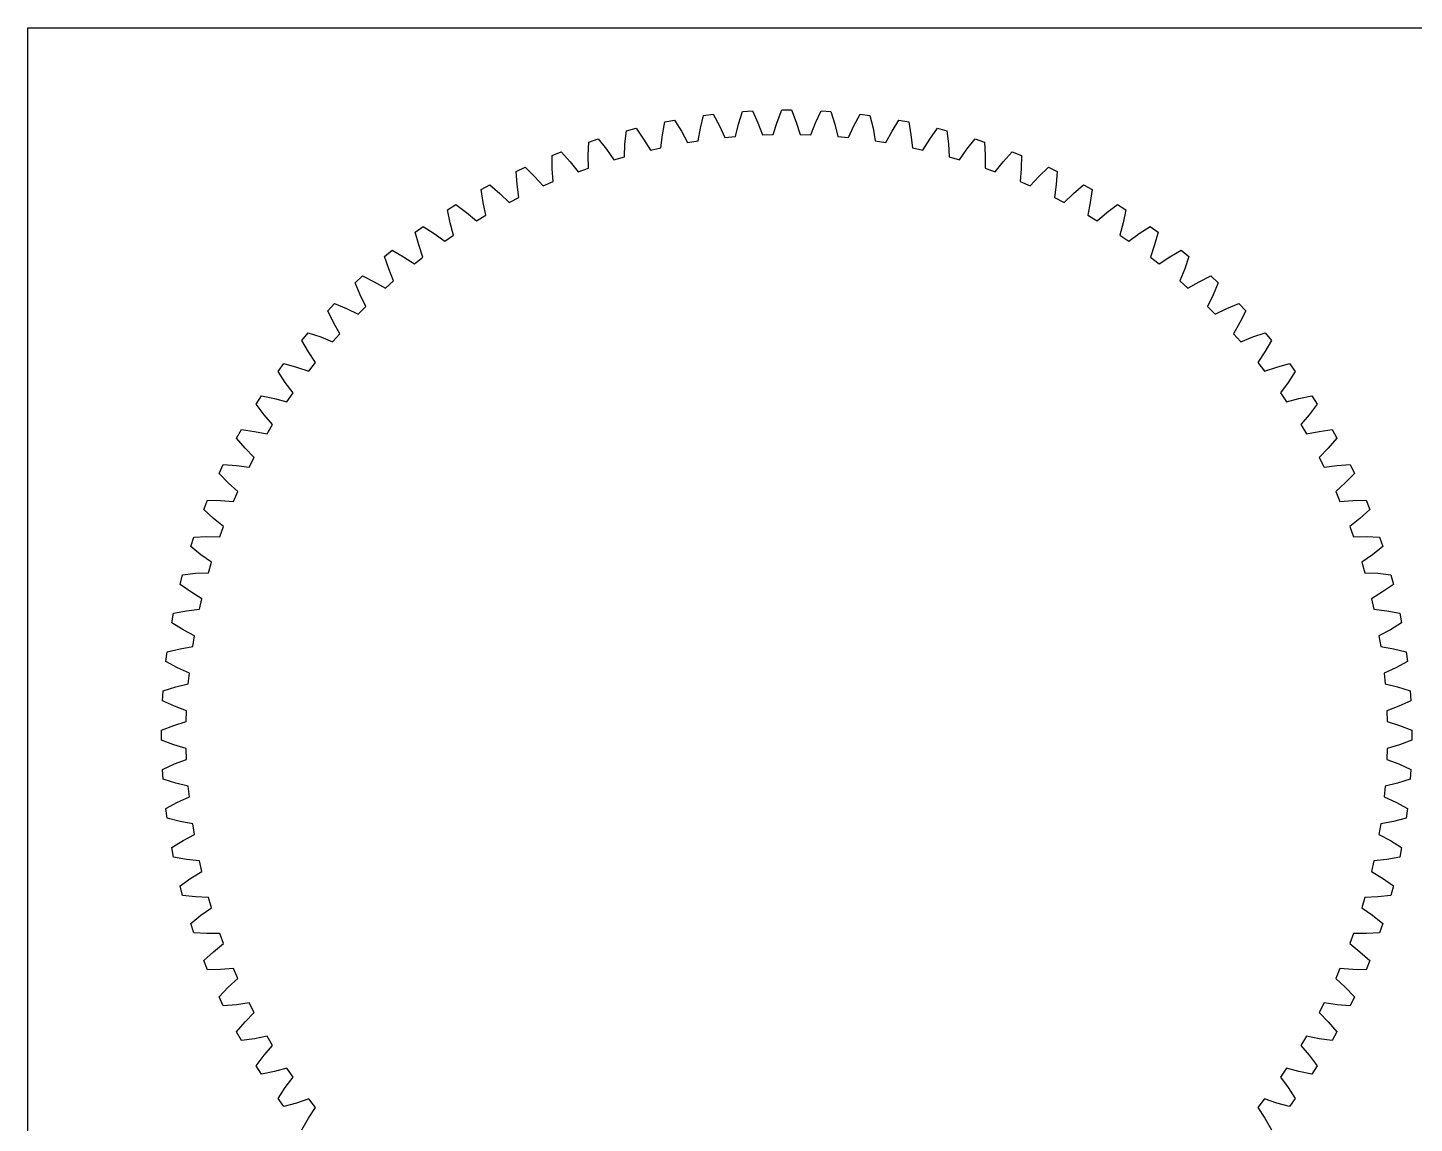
# Model space of a CAD drawing. Extents: x 1 to 200, y 2 to 291.
# Drawn here: x 1.1 to 109.2, y 206 to 291.4 of the extents above; entities that cross this region are included whole.
import ezdxf

# ---------------------------------------------------------------- set-up
doc = ezdxf.new("R2010")
doc.units = 0
doc.layers.add('Calque_1', color=7, linetype='CONTINUOUS')

msp = doc.modelspace()

# ---------------------------------------------------------------- linework, layer by layer
at = {"layer": 'Calque_1', "color": 7}
for p, q in [((1.14035, 291.359427), (200.131426, 291.359427)), ((1.14035, 1.710555), (1.14035, 291.359427)), ((50.770567, 284.025378), (51.527727, 284.169814)), ((51.527727, 284.169814), (52.065586, 283.295822)), ((53.547058, 283.530465), (53.788513, 284.527886)), ((53.788513, 284.527886), (54.553248, 284.624496)), ((54.553248, 284.624496), (55.035168, 283.718456)), ((56.528448, 283.859612), (56.832057, 284.839905)), ((56.832057, 284.839905), (57.60135, 284.888306)), ((57.60135, 284.888306), (58.025428, 283.953795)), ((59.524626, 284.000918), (59.88919, 284.960214)), ((59.88919, 284.960214), (60.660001, 284.960214)), ((60.660001, 284.960214), (61.024564, 284.000918)), ((62.523762, 283.953795), (62.947841, 284.888306)), ((62.947841, 284.888306), (63.717133, 284.839905)), ((63.717133, 284.839905), (64.020742, 283.859612)), ((65.514022, 283.718456), (65.995942, 284.624496)), ((65.995942, 284.624496), (66.760677, 284.527886)), ((66.760677, 284.527886), (67.002132, 283.530465)), ((68.483604, 283.295822), (69.021463, 284.169814)), ((69.021463, 284.169814), (69.778623, 284.025378)), ((47.675586, 282.314541), (47.790128, 283.334363)), ((47.790128, 283.334363), (48.536725, 283.526054)), ((48.536725, 283.526054), (49.128401, 282.68756)), ((50.592214, 283.014763), (50.770567, 284.025378)), ((52.065586, 283.295822), (52.538122, 282.407867)), ((53.372041, 282.539947), (53.547058, 283.530465)), ((55.035168, 283.718456), (55.451017, 282.802583)), ((56.291584, 282.882039), (56.528448, 283.859612)), ((58.025428, 283.953795), (58.382947, 283.013617)), ((58.382947, 283.013617), (59.226845, 283.040146)), ((59.226845, 283.040146), (59.524626, 284.000918)), ((61.024564, 284.000918), (61.322345, 283.040146)), ((61.322345, 283.040146), (62.166243, 283.013617)), ((62.166243, 283.013617), (62.523762, 283.953795)), ((64.020742, 283.859612), (64.257606, 282.882039)), ((65.098174, 282.802583), (65.514022, 283.718456)), ((67.002132, 283.530465), (67.17715, 282.539947)), ((68.011068, 282.407867), (68.483604, 283.295822)), ((69.778623, 284.025378), (69.956976, 283.014763)), ((71.42079, 282.68756), (72.012466, 283.526054)), ((72.012466, 283.526054), (72.759062, 283.334363)), ((72.759062, 283.334363), (72.873605, 282.314541)), ((44.808676, 281.432566), (44.85896, 282.457566)), ((44.85896, 282.457566), (45.592046, 282.695759)), ((45.592046, 282.695759), (46.235205, 281.896071)), ((47.626095, 281.309901), (47.675586, 282.314541)), ((49.128401, 282.68756), (49.655758, 281.83103)), ((49.655758, 281.83103), (50.47974, 282.015211)), ((50.47974, 282.015211), (50.592214, 283.014763)), ((52.538122, 282.407867), (53.372041, 282.539947)), ((55.451017, 282.802583), (56.291584, 282.882039)), ((64.257606, 282.882039), (65.098174, 282.802583)), ((67.17715, 282.539947), (68.011068, 282.407867)), ((69.956976, 283.014763), (70.06945, 282.015211)), ((70.06945, 282.015211), (70.893432, 281.83103)), ((70.893432, 281.83103), (71.42079, 282.68756)), ((72.873605, 282.314541), (72.923095, 281.309901)), ((74.313985, 281.896071), (74.957144, 282.695759)), ((74.957144, 282.695759), (75.69023, 282.457566)), ((75.69023, 282.457566), (75.740514, 281.432566)), ((41.98863, 281.398451), (42.705314, 281.682205)), ((42.002806, 280.372316), (41.98863, 281.398451)), ((42.705314, 281.682205), (43.397416, 280.924478)), ((43.397416, 280.924478), (44.027968, 280.140798)), ((44.822367, 280.426799), (44.808676, 281.432566)), ((46.235205, 281.896071), (46.815304, 281.074344)), ((46.815304, 281.074344), (47.626095, 281.309901)), ((72.923095, 281.309901), (73.733886, 281.074344)), ((73.733886, 281.074344), (74.313985, 281.896071)), ((75.740514, 281.432566), (75.726823, 280.426799)), ((76.521223, 280.140798), (77.151775, 280.924478)), ((77.151775, 280.924478), (77.843877, 281.682205)), ((77.843877, 281.682205), (78.56056, 281.398451)), ((78.56056, 281.398451), (78.546384, 280.372316)), ((39.190464, 280.161194), (39.887917, 280.48939)), ((39.269046, 279.137975), (39.190464, 280.161194)), ((39.887917, 280.48939), (40.626233, 279.776618)), ((42.079621, 279.369392), (42.002806, 280.372316)), ((44.027968, 280.140798), (44.822367, 280.426799)), ((75.726823, 280.426799), (76.521223, 280.140798)), ((78.546384, 280.372316), (78.469569, 279.369392)), ((79.922957, 279.776618), (80.661273, 280.48939)), ((80.661273, 280.48939), (81.358726, 280.161194)), ((81.358726, 280.161194), (81.280144, 279.137975)), ((36.475512, 278.750681), (37.15098, 279.122024)), ((36.618187, 277.734416), (36.475512, 278.750681)), ((37.15098, 279.122024), (37.932591, 278.457018)), ((39.408684, 278.141855), (39.269046, 279.137975)), ((40.626233, 279.776618), (41.304746, 279.034075)), ((41.304746, 279.034075), (42.079621, 279.369392)), ((78.469569, 279.369392), (79.244444, 279.034075)), ((79.244444, 279.034075), (79.922957, 279.776618)), ((81.280144, 279.137975), (81.140506, 278.141855)), ((82.616599, 278.457018), (83.39821, 279.122024)), ((83.39821, 279.122024), (84.073678, 278.750681)), ((84.073678, 278.750681), (83.931004, 277.734416)), ((36.820094, 276.749029), (36.618187, 277.734416)), ((37.932591, 278.457018), (38.656393, 277.758543)), ((38.656393, 277.758543), (39.408684, 278.141855)), ((81.140506, 278.141855), (81.892798, 277.758543)), ((81.892798, 277.758543), (82.616599, 278.457018)), ((83.931004, 277.734416), (83.729096, 276.749029)), ((33.85448, 277.172481), (34.505299, 277.585502)), ((34.060686, 276.16718), (33.85448, 277.172481)), ((34.505299, 277.585502), (35.327127, 276.970886)), ((35.327127, 276.970886), (36.093358, 276.319238)), ((36.093358, 276.319238), (36.820094, 276.749029)), ((83.729096, 276.749029), (84.455833, 276.319238)), ((84.455833, 276.319238), (85.222063, 276.970886)), ((85.222063, 276.970886), (86.043891, 277.585502)), ((86.043891, 277.585502), (86.69471, 277.172481)), ((86.69471, 277.172481), (86.488504, 276.16718)), ((31.337718, 275.432818), (31.96132, 275.885889)), ((31.96132, 275.885889), (32.820116, 275.324089)), ((34.32407, 275.196414), (34.060686, 276.16718)), ((86.488504, 276.16718), (86.22512, 275.196414)), ((87.729074, 275.324089), (88.587871, 275.885889)), ((88.587871, 275.885889), (89.211472, 275.432818)), ((31.606642, 274.442446), (31.337718, 275.432818)), ((31.930459, 273.490135), (31.606642, 274.442446)), ((32.820116, 275.324089), (33.625753, 274.721838)), ((33.625753, 274.721838), (34.32407, 275.196414)), ((86.22512, 275.196414), (86.923437, 274.721838)), ((86.923437, 274.721838), (87.729074, 275.324089)), ((88.942548, 274.442446), (88.618732, 273.490135)), ((89.211472, 275.432818), (88.942548, 274.442446)), ((28.935158, 273.538559), (29.529078, 274.029891)), ((29.265736, 272.567026), (28.935158, 273.538559)), ((29.529078, 274.029891), (30.421459, 273.523124)), ((30.421459, 273.523124), (31.263319, 272.97265)), ((31.263319, 272.97265), (31.930459, 273.490135)), ((88.618732, 273.490135), (89.285871, 272.97265)), ((89.285871, 272.97265), (90.127732, 273.523124)), ((90.127732, 273.523124), (91.020113, 274.029891)), ((91.020113, 274.029891), (91.614032, 273.538559)), ((91.614032, 273.538559), (91.283454, 272.567026)), ((29.648712, 271.636929), (29.265736, 272.567026)), ((91.283454, 272.567026), (90.900479, 271.636929)), ((26.656278, 271.497178), (27.218177, 272.024835)), ((27.047207, 270.548321), (26.656278, 271.497178)), ((27.218177, 272.024835), (28.140615, 271.5751)), ((28.140615, 271.5751), (29.01538, 271.078572)), ((29.01538, 271.078572), (29.648712, 271.636929)), ((90.900479, 271.636929), (91.533811, 271.078572)), ((91.533811, 271.078572), (92.408575, 271.5751)), ((92.408575, 271.5751), (93.331013, 272.024835)), ((93.331013, 272.024835), (93.892912, 271.497178)), ((93.892912, 271.497178), (93.501983, 270.548321)), ((27.487829, 269.644107), (27.047207, 270.548321)), ((93.501983, 270.548321), (93.061361, 269.644107)), ((24.510077, 269.316735), (25.037734, 269.878634)), ((24.959812, 268.394297), (24.510077, 269.316735)), ((25.037734, 269.878634), (25.98659, 269.487705)), ((25.98659, 269.487705), (26.890805, 269.047083)), ((26.890805, 269.047083), (27.487829, 269.644107)), ((93.061361, 269.644107), (93.658385, 269.047083)), ((93.658385, 269.047083), (94.5626, 269.487705)), ((94.5626, 269.487705), (95.511456, 269.878634)), ((95.511456, 269.878634), (96.039113, 269.316735)), ((96.039113, 269.316735), (95.589378, 268.394297)), ((25.45634, 267.519532), (24.959812, 268.394297)), ((95.589378, 268.394297), (95.09285, 267.519532)), ((22.505021, 267.005834), (22.996353, 267.599754)), ((23.011788, 266.113453), (22.505021, 267.005834)), ((22.996353, 267.599754), (23.967886, 267.269176)), ((23.967886, 267.269176), (24.897983, 266.8862)), ((24.897983, 266.8862), (25.45634, 267.519532)), ((95.09285, 267.519532), (95.651207, 266.8862)), ((95.651207, 266.8862), (96.581304, 267.269176)), ((96.581304, 267.269176), (97.552837, 267.599754)), ((98.044169, 267.005834), (97.537403, 266.113453)), ((97.552837, 267.599754), (98.044169, 267.005834)), ((23.562262, 265.271593), (23.011788, 266.113453)), ((97.537403, 266.113453), (96.986928, 265.271593)), ((20.649023, 264.573592), (21.102094, 265.197193)), ((21.102094, 265.197193), (22.092466, 264.928269)), ((22.092466, 264.928269), (23.044777, 264.604453)), ((23.044777, 264.604453), (23.562262, 265.271593)), ((96.986928, 265.271593), (97.504414, 264.604453)), ((97.504414, 264.604453), (98.456725, 264.928269)), ((98.456725, 264.928269), (99.447096, 265.197193)), ((99.447096, 265.197193), (99.900167, 264.573592)), ((21.210823, 263.714796), (20.649023, 264.573592)), ((21.813074, 262.909159), (21.210823, 263.714796)), ((99.338367, 263.714796), (98.736116, 262.909159)), ((99.900167, 264.573592), (99.338367, 263.714796)), ((18.94941, 262.029613), (19.362431, 262.680432)), ((19.362431, 262.680432), (20.367732, 262.474226)), ((21.338498, 262.210842), (21.813074, 262.909159)), ((98.736116, 262.909159), (99.210693, 262.210842)), ((100.181458, 262.474226), (101.186759, 262.680432)), ((101.186759, 262.680432), (101.59978, 262.029613)), ((19.564025, 261.207785), (18.94941, 262.029613)), ((20.367732, 262.474226), (21.338498, 262.210842)), ((99.210693, 262.210842), (100.181458, 262.474226)), ((101.59978, 262.029613), (100.985165, 261.207785)), ((20.215674, 260.441554), (19.564025, 261.207785)), ((19.785883, 259.714818), (20.215674, 260.441554)), ((100.985165, 261.207785), (100.333516, 260.441554)), ((100.333516, 260.441554), (100.763307, 259.714818)), ((17.412888, 259.383932), (17.784231, 260.0594)), ((18.077894, 258.60232), (17.412888, 259.383932)), ((17.784231, 260.0594), (18.800496, 259.916725)), ((18.800496, 259.916725), (19.785883, 259.714818)), ((100.763307, 259.714818), (101.748694, 259.916725)), ((101.748694, 259.916725), (102.76496, 260.0594)), ((103.136302, 259.383932), (102.471296, 258.60232)), ((102.76496, 260.0594), (103.136302, 259.383932)), ((18.776369, 257.878519), (18.077894, 258.60232)), ((102.471296, 258.60232), (101.772822, 257.878519)), ((16.045521, 256.646995), (16.373718, 257.344448)), ((16.373718, 257.344448), (17.396937, 257.265866)), ((17.396937, 257.265866), (18.393057, 257.126228)), ((18.393057, 257.126228), (18.776369, 257.878519)), ((101.772822, 257.878519), (102.156133, 257.126228)), ((102.156133, 257.126228), (103.152253, 257.265866)), ((103.152253, 257.265866), (104.175473, 257.344448)), ((104.175473, 257.344448), (104.503669, 256.646995)), ((16.758293, 255.908679), (16.045521, 256.646995)), ((104.503669, 256.646995), (103.790897, 255.908679)), ((17.500837, 255.230166), (16.758293, 255.908679)), ((17.16552, 254.455291), (17.500837, 255.230166)), ((103.790897, 255.908679), (103.048353, 255.230166)), ((103.048353, 255.230166), (103.38367, 254.455291)), ((14.852706, 253.829598), (15.136461, 254.546282)), ((15.136461, 254.546282), (16.162596, 254.532106)), ((16.162596, 254.532106), (17.16552, 254.455291)), ((103.38367, 254.455291), (104.386594, 254.532106)), ((104.386594, 254.532106), (105.412729, 254.546282)), ((105.412729, 254.546282), (105.696484, 253.829598)), ((15.610434, 253.137496), (14.852706, 253.829598)), ((16.394114, 252.506944), (15.610434, 253.137496)), ((104.938757, 253.137496), (104.155076, 252.506944)), ((105.696484, 253.829598), (104.938757, 253.137496)), ((14.077346, 251.675952), (15.102346, 251.726236)), ((15.102346, 251.726236), (16.108113, 251.712545)), ((16.108113, 251.712545), (16.394114, 252.506944)), ((104.155076, 252.506944), (104.441077, 251.712545)), ((104.441077, 251.712545), (105.446844, 251.726236)), ((105.446844, 251.726236), (106.471844, 251.675952)), ((13.839153, 250.942866), (14.077346, 251.675952)), ((14.638841, 250.299707), (13.839153, 250.942866)), ((106.710037, 250.942866), (105.910349, 250.299707)), ((106.471844, 251.675952), (106.710037, 250.942866)), ((15.460568, 249.719607), (14.638841, 250.299707)), ((15.225011, 248.908817), (15.460568, 249.719607)), ((105.910349, 250.299707), (105.088622, 249.719607)), ((105.088622, 249.719607), (105.324179, 248.908817)), ((13.008858, 247.998187), (13.200549, 248.744784)), ((13.200549, 248.744784), (14.220371, 248.859326)), ((14.220371, 248.859326), (15.225011, 248.908817)), ((105.324179, 248.908817), (106.32882, 248.859326)), ((106.32882, 248.859326), (107.348641, 248.744784)), ((107.348641, 248.744784), (107.540332, 247.998187)), ((13.847352, 247.406511), (13.008858, 247.998187)), ((14.703882, 246.879154), (13.847352, 247.406511)), ((106.701838, 247.406511), (105.845308, 246.879154)), ((107.540332, 247.998187), (106.701838, 247.406511)), ((14.519701, 246.055172), (14.703882, 246.879154)), ((105.845308, 246.879154), (106.029489, 246.055172)), ((12.365098, 245.007185), (12.509534, 245.764345)), ((12.509534, 245.764345), (13.520149, 245.942698)), ((13.520149, 245.942698), (14.519701, 246.055172)), ((106.029489, 246.055172), (107.029041, 245.942698)), ((107.029041, 245.942698), (108.039656, 245.764345)), ((108.039656, 245.764345), (108.184092, 245.007185)), ((13.23909, 244.469326), (12.365098, 245.007185)), ((14.127045, 243.99679), (13.23909, 244.469326)), ((107.310101, 244.469326), (106.422145, 243.99679)), ((108.184092, 245.007185), (107.310101, 244.469326)), ((13.004447, 242.987854), (13.994965, 243.162871)), ((13.994965, 243.162871), (14.127045, 243.99679)), ((106.422145, 243.99679), (106.554225, 243.162871)), ((106.554225, 243.162871), (107.544743, 242.987854)), ((11.910416, 241.981664), (12.007026, 242.746399)), ((12.007026, 242.746399), (13.004447, 242.987854)), ((107.544743, 242.987854), (108.542164, 242.746399)), ((108.542164, 242.746399), (108.638775, 241.981664)), ((12.816456, 241.499744), (11.910416, 241.981664)), ((13.732329, 241.083895), (12.816456, 241.499744)), ((13.652873, 240.243327), (13.732329, 241.083895)), ((107.732734, 241.499744), (106.816861, 241.083895)), ((106.816861, 241.083895), (106.896318, 240.243327)), ((108.638775, 241.981664), (107.732734, 241.499744)), ((11.695007, 239.702855), (12.6753, 240.006464)), ((12.6753, 240.006464), (13.652873, 240.243327)), ((106.896318, 240.243327), (107.87389, 240.006464)), ((107.87389, 240.006464), (108.854184, 239.702855)), ((11.646606, 238.933562), (11.695007, 239.702855)), ((12.581117, 238.509484), (11.646606, 238.933562)), ((108.902585, 238.933562), (107.968074, 238.509484)), ((108.854184, 239.702855), (108.902585, 238.933562)), ((13.521295, 238.151965), (12.581117, 238.509484)), ((13.494766, 237.308067), (13.521295, 238.151965)), ((107.968074, 238.509484), (107.027895, 238.151965)), ((107.027895, 238.151965), (107.054424, 237.308067)), ((11.574698, 236.645722), (12.533994, 237.010286)), ((11.574698, 235.874911), (11.574698, 236.645722)), ((12.533994, 237.010286), (13.494766, 237.308067)), ((107.054424, 237.308067), (108.015196, 237.010286)), ((108.015196, 237.010286), (108.974492, 236.645722)), ((108.974492, 236.645722), (108.974492, 235.874911)), ((12.533994, 235.510348), (11.574698, 235.874911)), ((13.494766, 235.212567), (12.533994, 235.510348)), ((108.015196, 235.510348), (107.054424, 235.212567)), ((108.974492, 235.874911), (108.015196, 235.510348)), ((13.521295, 234.368669), (13.494766, 235.212567)), ((107.054424, 235.212567), (107.027895, 234.368669)), ((11.646606, 233.587071), (12.581117, 234.01115)), ((11.695007, 232.817779), (11.646606, 233.587071)), ((12.581117, 234.01115), (13.521295, 234.368669)), ((107.027895, 234.368669), (107.968074, 234.01115)), ((107.968074, 234.01115), (108.902585, 233.587071)), ((108.902585, 233.587071), (108.854184, 232.817779)), ((12.6753, 232.51417), (11.695007, 232.817779)), ((13.652873, 232.277306), (12.6753, 232.51417)), ((13.732329, 231.436738), (13.652873, 232.277306)), ((106.896318, 232.277306), (106.816861, 231.436738)), ((107.87389, 232.51417), (106.896318, 232.277306)), ((108.854184, 232.817779), (107.87389, 232.51417)), ((12.816456, 231.020889), (13.732329, 231.436738)), ((106.816861, 231.436738), (107.732734, 231.020889)), ((11.910416, 230.53897), (12.816456, 231.020889)), ((12.007026, 229.774235), (11.910416, 230.53897)), ((107.732734, 231.020889), (108.638775, 230.53897)), ((108.638775, 230.53897), (108.542164, 229.774235)), ((13.004447, 229.53278), (12.007026, 229.774235)), ((13.994965, 229.357762), (13.004447, 229.53278)), ((14.127045, 228.523844), (13.994965, 229.357762)), ((106.554225, 229.357762), (106.422145, 228.523844)), ((107.544743, 229.53278), (106.554225, 229.357762)), ((108.542164, 229.774235), (107.544743, 229.53278)), ((12.365098, 227.513449), (13.23909, 228.051308)), ((13.23909, 228.051308), (14.127045, 228.523844)), ((106.422145, 228.523844), (107.310101, 228.051308)), ((107.310101, 228.051308), (108.184092, 227.513449)), ((12.509534, 226.756289), (12.365098, 227.513449)), ((108.184092, 227.513449), (108.039656, 226.756289)), ((13.520149, 226.577936), (12.509534, 226.756289)), ((14.519701, 226.465462), (13.520149, 226.577936)), ((14.703882, 225.64148), (14.519701, 226.465462)), ((106.029489, 226.465462), (105.845308, 225.64148)), ((107.029041, 226.577936), (106.029489, 226.465462)), ((108.039656, 226.756289), (107.029041, 226.577936)), ((13.008858, 224.522446), (13.847352, 225.114122)), ((13.847352, 225.114122), (14.703882, 225.64148)), ((105.845308, 225.64148), (106.701838, 225.114122)), ((106.701838, 225.114122), (107.540332, 224.522446)), ((13.200549, 223.77585), (13.008858, 224.522446)), ((14.220371, 223.661307), (13.200549, 223.77585)), ((15.225011, 223.611817), (14.220371, 223.661307)), ((106.32882, 223.661307), (105.324179, 223.611817)), ((107.348641, 223.77585), (106.32882, 223.661307)), ((107.540332, 224.522446), (107.348641, 223.77585)), ((14.638841, 222.220927), (15.460568, 222.801026)), ((15.460568, 222.801026), (15.225011, 223.611817)), ((105.324179, 223.611817), (105.088622, 222.801026)), ((105.088622, 222.801026), (105.910349, 222.220927)), ((13.839153, 221.577768), (14.638841, 222.220927)), ((14.077346, 220.844681), (13.839153, 221.577768)), ((105.910349, 222.220927), (106.710037, 221.577768)), ((106.710037, 221.577768), (106.471844, 220.844681)), ((15.102346, 220.794398), (14.077346, 220.844681)), ((16.108113, 220.808088), (15.102346, 220.794398)), ((16.394114, 220.013689), (16.108113, 220.808088)), ((104.441077, 220.808088), (104.155076, 220.013689)), ((105.446844, 220.794398), (104.441077, 220.808088)), ((106.471844, 220.844681), (105.446844, 220.794398)), ((14.852706, 218.691035), (15.610434, 219.383137)), ((15.610434, 219.383137), (16.394114, 220.013689)), ((104.155076, 220.013689), (104.938757, 219.383137)), ((104.938757, 219.383137), (105.696484, 218.691035)), ((15.136461, 217.974352), (14.852706, 218.691035)), ((105.696484, 218.691035), (105.412729, 217.974352)), ((16.162596, 217.988528), (15.136461, 217.974352)), ((17.16552, 218.065343), (16.162596, 217.988528)), ((16.758293, 216.611955), (17.500837, 217.290468)), ((17.500837, 217.290468), (17.16552, 218.065343)), ((103.38367, 218.065343), (103.048353, 217.290468)), ((103.048353, 217.290468), (103.790897, 216.611955)), ((104.386594, 217.988528), (103.38367, 218.065343)), ((105.412729, 217.974352), (104.386594, 217.988528)), ((16.045521, 215.873639), (16.758293, 216.611955)), ((103.790897, 216.611955), (104.503669, 215.873639)), ((16.373718, 215.176186), (16.045521, 215.873639)), ((17.396937, 215.254768), (16.373718, 215.176186)), ((18.393057, 215.394406), (17.396937, 215.254768)), ((18.776369, 214.642114), (18.393057, 215.394406)), ((102.156133, 215.394406), (101.772822, 214.642114)), ((103.152253, 215.254768), (102.156133, 215.394406)), ((104.175473, 215.176186), (103.152253, 215.254768)), ((104.503669, 215.873639), (104.175473, 215.176186)), ((17.412888, 213.136701), (18.077894, 213.918313)), ((18.077894, 213.918313), (18.776369, 214.642114)), ((101.772822, 214.642114), (102.471296, 213.918313)), ((102.471296, 213.918313), (103.136302, 213.136701)), ((17.784231, 212.461234), (17.412888, 213.136701)), ((103.136302, 213.136701), (102.76496, 212.461234)), ((18.800496, 212.603908), (17.784231, 212.461234)), ((19.785883, 212.805816), (18.800496, 212.603908)), ((19.564025, 211.312849), (20.215674, 212.079079)), ((20.215674, 212.079079), (19.785883, 212.805816)), ((100.763307, 212.805816), (100.333516, 212.079079)), ((100.333516, 212.079079), (100.985165, 211.312849)), ((101.748694, 212.603908), (100.763307, 212.805816)), ((102.76496, 212.461234), (101.748694, 212.603908)), ((18.94941, 210.491021), (19.564025, 211.312849)), ((100.985165, 211.312849), (101.59978, 210.491021)), ((19.362431, 209.840202), (18.94941, 210.491021)), ((20.367732, 210.046408), (19.362431, 209.840202)), ((21.338498, 210.309792), (20.367732, 210.046408)), ((21.210823, 208.805838), (21.813074, 209.611475)), ((21.813074, 209.611475), (21.338498, 210.309792)), ((99.210693, 210.309792), (98.736116, 209.611475)), ((98.736116, 209.611475), (99.338367, 208.805838)), ((100.181458, 210.046408), (99.210693, 210.309792)), ((101.186759, 209.840202), (100.181458, 210.046408)), ((101.59978, 210.491021), (101.186759, 209.840202)), ((20.649023, 207.947041), (21.210823, 208.805838)), ((99.338367, 208.805838), (99.900167, 207.947041)), ((21.102094, 207.32344), (20.649023, 207.947041)), ((22.092466, 207.592364), (21.102094, 207.32344)), ((23.044777, 207.91618), (22.092466, 207.592364)), ((23.562262, 207.249041), (23.044777, 207.91618)), ((97.504414, 207.91618), (96.986928, 207.249041)), ((98.456725, 207.592364), (97.504414, 207.91618)), ((99.447096, 207.32344), (98.456725, 207.592364)), ((99.900167, 207.947041), (99.447096, 207.32344)), ((22.505021, 205.514799), (23.011788, 206.40718)), ((23.011788, 206.40718), (23.562262, 207.249041)), ((96.986928, 207.249041), (97.537403, 206.40718)), ((97.537403, 206.40718), (98.044169, 205.514799))]:
    msp.add_line(p, q, dxfattribs=at)

doc.saveas('drawing.dxf')
